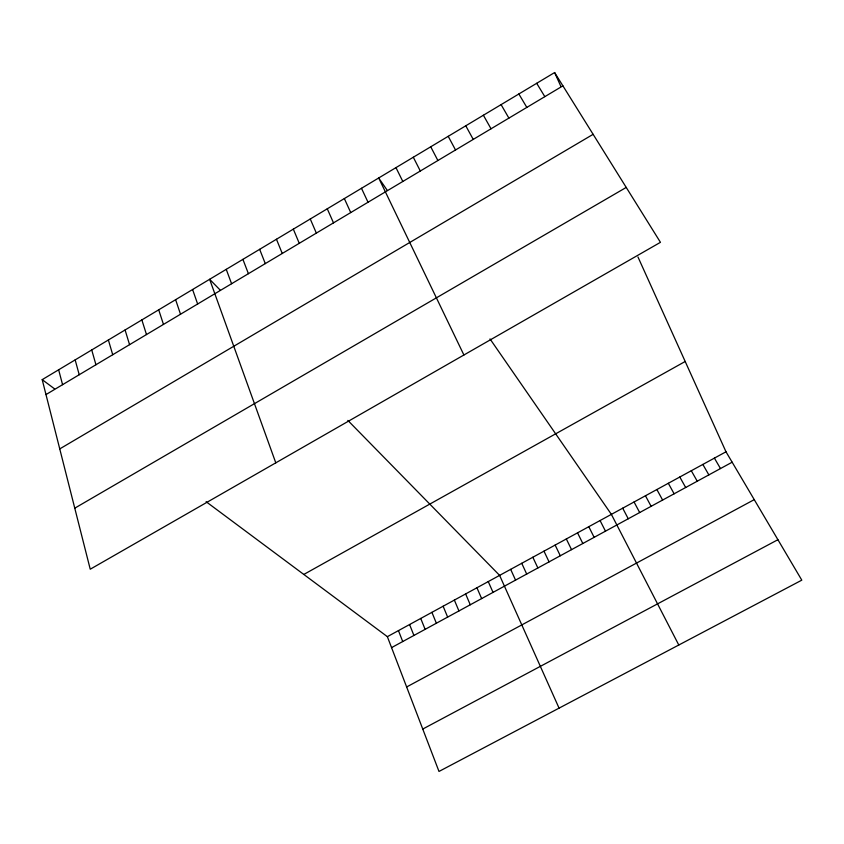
<?xml version="1.0" encoding="UTF-8"?>
<svg xmlns="http://www.w3.org/2000/svg" width="844" height="844" viewBox="0 0 844 844"><rect width="100%" height="100%" fill="white"/><g stroke="black" fill="none" stroke-linecap="round" stroke-linejoin="round"><path stroke-width="1.27" d="M42.2 379.642L554.614 72.552L660.451 242.323L90.234 569.215L42.2 379.642L54.586 388.873M45.987 394.581L562.906 85.856M59.745 448.902L593.121 134.333M74.768 508.172L626.227 187.431M303.819 574.447L685.191 361.485M206.115 501.705L387.364 636.661L725.998 451.793L637.969 256.987M391.563 647.622L732.149 462.206M406.639 686.974L754.251 499.637M422.76 729.047L777.915 539.706M220.115 290.009L209.628 279.301L275.788 462.85M347.855 420.428L499.606 575.376L559.066 708.137M387.164 190.227L378.692 177.978L463.905 355.007M490.005 338.919L611.372 514.365L678.787 645.016M536.7 83.292L544.823 96.659M518.86 93.979L526.825 107.41M725.998 451.793L801.8 580.155L438.996 771.448L387.364 636.661M714.404 458.123L720.491 468.557M501.093 104.635L508.89 118.118M702.841 464.432L708.854 474.887M691.299 470.73L697.249 481.207M483.39 115.238L491.029 128.784M679.8 477.018L685.676 487.505M668.321 483.285L674.124 493.793M465.772 125.798L473.241 139.408M656.875 489.531L662.614 500.059M645.449 495.766L651.125 506.316M448.217 136.317L455.528 149.989M634.066 501.98L639.668 512.551M622.703 508.183L628.242 518.775M430.735 146.793L437.888 160.518M600.063 520.537L605.475 531.171M413.317 157.237L420.312 171.015M588.795 526.698L594.134 537.343M577.549 532.838L582.824 543.504M395.973 167.629L402.82 181.471M566.324 538.957L571.536 549.644M555.141 545.066L560.289 555.763M543.979 551.164L549.064 561.882M361.485 188.296L368.026 202.254M532.838 557.24L537.86 567.97M521.74 563.296L526.698 574.057M344.352 198.572L350.735 212.572M510.662 569.352L515.557 580.123M554.614 72.552L560.891 86.457M327.272 208.795L333.507 222.869M488.254 581.579L493.023 592.382M476.934 587.762L481.629 598.586M310.265 218.986L316.352 233.113M465.635 593.933L470.266 604.768M454.367 600.084L458.936 610.94M293.332 229.146L299.261 243.315M443.121 606.214L447.637 617.091M431.917 612.333L436.369 623.231M276.463 239.253L282.244 253.474M420.734 618.441L425.123 629.35M409.583 624.528L413.908 635.458M259.657 249.328L265.29 263.602M398.452 630.605L402.715 641.545M242.914 259.361L248.41 273.688M226.245 269.352L231.583 283.732M192.59 289.524L197.644 304.009M175.615 299.694L180.521 314.232M158.704 309.832L163.472 324.423M141.855 319.918L146.487 334.562M125.081 329.972L129.565 344.668M108.38 339.984L112.716 354.733M91.732 349.965L95.931 364.756M75.158 359.892L79.22 374.736M58.647 369.788L62.572 384.685"/></g></svg>
